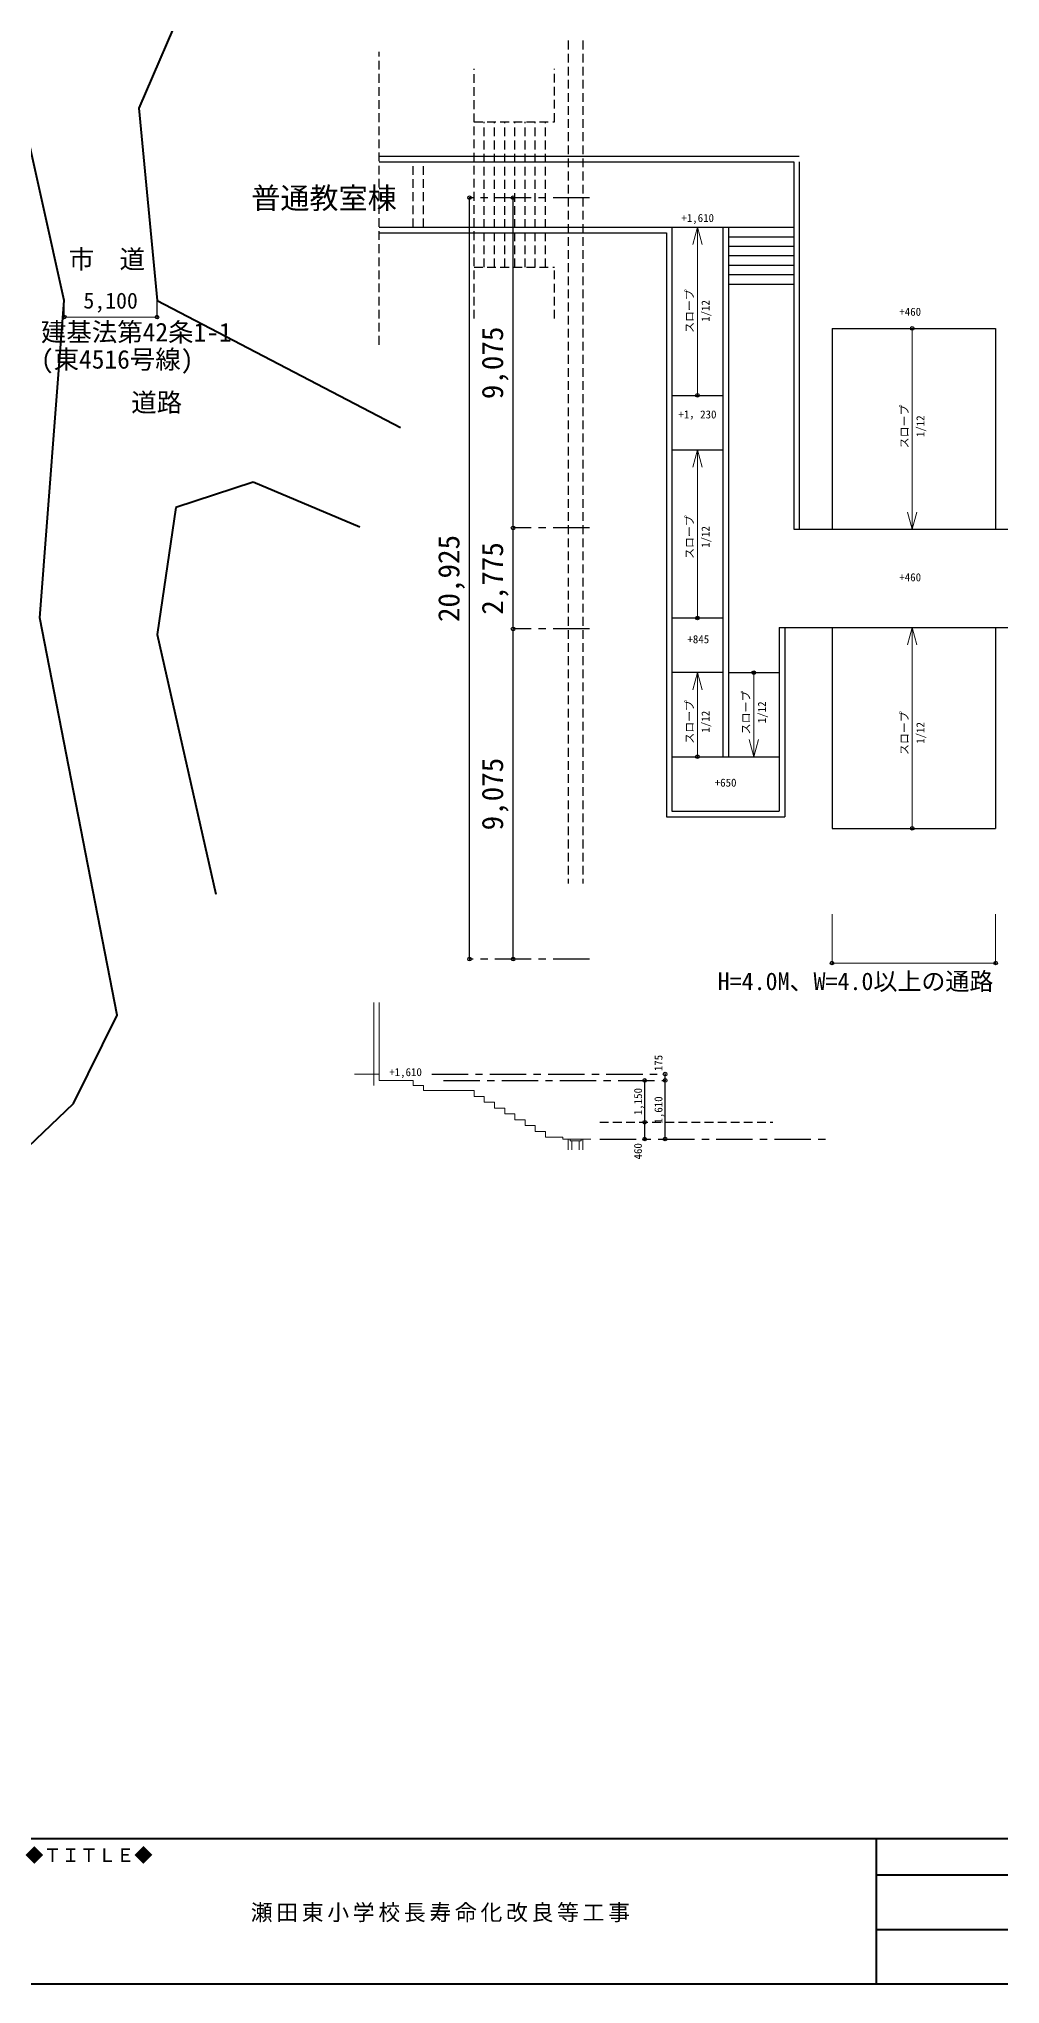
# Model space of a CAD drawing. Units: millimetres at full size, sheet at 1:400, with parts at 1:200. Extents: x -262470 to 153481, y -115676 to 116856.
# Drawn here: x 3431 to 56291, y -111144 to -4225 of the extents above; entities that cross this region are included whole.
import ezdxf
from ezdxf.enums import TextEntityAlignment as Align

# ---------------------------------------------------------------- set-up
doc = ezdxf.new("R2010")
doc.units = ezdxf.units.MM
doc.header["$LTSCALE"] = 400
doc.header["$PDMODE"] = 32
doc.header["$PDSIZE"] = 200
doc.linetypes.add('CHAIN1', pattern=[8, 5, -1, 1, -1])
doc.linetypes.add('DASHED1', pattern=[1.8, 1.2, -0.6])
for name, color, linetype, lineweight in [('1-1', 6, 'Continuous', 25), ('1-9', 7, 'Continuous', 25), ('1-A', 6, 'Continuous', 25), ('D-0', 7, 'Continuous', 9), ('D-2', 1, 'Continuous', 25), ('D-5', 1, 'Continuous', 25), ('D-C', 1, 'Continuous', 25), ('D-F', 3, 'Continuous', 25), ('F-0', 3, 'Continuous', 40)]:
    doc.layers.add(name, color=color, linetype=linetype, lineweight=lineweight)
doc.layers.add('D-A', color=3, linetype='Continuous')
doc.layers.add('D-D', color=3, linetype='Continuous')
doc.styles.add('ＭＳ ゴシック', font='')
doc.styles.get('ＭＳ ゴシック').set_extended_font_data('MS Gothic')

msp = doc.modelspace()

# ---------------------------------------------------------------- linework, layer by layer
at = {"layer": '1-1', "color": 5, "lineweight": 40}
for p, q in [((25508, 30520.5), (8927, -8039.5)), ((4830, -18595.5), (2402, -7697.5)), ((8927, -8039.5), (9929, -18605.5)), ((3488, -36045.5), (4830, -18595.5)), ((9929, -18605.5), (23310, -25584.5)), ((15212, -28592.5), (10970, -29980.5)), ((21073, -31060.5), (15212, -28592.5)), ((10970, -29980.5), (9929, -36959.5)), ((9929, -36959.5), (13168, -51227.5))]:
    msp.add_line(p, q, dxfattribs=at)
msp.add_lwpolyline([(-6362, -80531.5), (-1541, -70567.5), (2032, -65898.5), (5340, -62740.5), (7741, -57881.5), (3488, -36045.5)], dxfattribs=at)
at = {"layer": '1-A'}
for p, q in [((4828.2, -19508.4), (4830, -18595.5)), ((9928.2, -19518.4), (9930, -18605.5)), ((4828.2, -19508.4), (9928.2, -19518.4))]:
    msp.add_line(p, q, dxfattribs=at)
for p in [(4828.2, -19508.4), (9928.2, -19518.4)]:
    msp.add_point(p, dxfattribs=at)
at = {"layer": 'D-0'}
for p, q in [((21846.1, -57197.4), (21846.1, -61753.4)), ((22146.1, -57197.4), (22146.1, -61473.4)), ((20794.8, -61123.4), (22146.1, -61123.4)), ((22146.1, -61473.4), (24006.1, -61473.4)), ((27366.1, -62033.4), (27366.1, -62353.4)), ((27366.1, -62353.4), (27926.1, -62353.4)), ((27926.1, -62353.4), (27926.1, -62673.4)), ((27926.1, -62673.4), (28486.1, -62673.4)), ((28486.1, -62673.4), (28486.1, -62993.4)), ((28486.1, -62993.4), (29046.1, -62993.4)), ((29046.1, -62993.4), (29046.1, -63313.4)), ((29046.1, -63313.4), (29606.1, -63313.4)), ((29606.1, -63313.4), (29606.1, -63633.4)), ((29606.1, -63633.4), (30166.1, -63633.4)), ((30166.1, -63633.4), (30166.1, -63953.4)), ((30166.1, -63953.4), (30726.1, -63953.4)), ((30726.1, -63953.4), (30726.1, -64273.4)), ((30726.1, -64273.4), (31286.1, -64273.4)), ((31286.1, -64273.4), (31286.1, -64593.4)), ((31286.1, -64593.4), (32246.1, -64593.4)), ((32246.1, -64593.4), (32246.1, -64693.4)), ((32246.1, -64693.4), (33791.4, -64693.4)), ((32546.1, -64693.4), (32546.1, -65289.1)), ((32646.1, -64693.4), (32646.1, -64793.4)), ((32646.1, -64793.4), (33246.1, -64793.4)), ((32746.1, -64793.4), (32746.1, -65289.1)), ((33146.1, -64793.4), (33146.1, -65289.1)), ((33246.1, -64693.4), (33246.1, -64793.4)), ((33346.1, -64693.4), (33346.1, -65289.1))]:
    msp.add_line(p, q, dxfattribs=at)
msp.add_lwpolyline([(24006.1, -61473.4), (24006.1, -61753.4), (24586.1, -61753.4), (24586.1, -62033.4), (27366.1, -62033.4)], dxfattribs=at)
at = {"layer": 'D-2', "color": 3, "linetype": 'DASHED1'}
for p, q in [((22146.1, -21033.6), (22146.1, -4936.6)), ((32546.1, -4319.3), (32546.1, -50654.6)), ((33346.1, -4319.3), (33346.1, -50654.6)), ((27366.1, -19599.6), (27366.1, -5871.4)), ((31783.6, -8777.8), (31783.6, -5871.4)), ((27366.1, -8777.8), (31783.6, -8777.8)), ((27926.1, -16777.8), (27926.1, -8777.8)), ((28486.1, -16777.8), (28486.1, -8777.8)), ((29046.1, -16777.8), (29046.1, -8777.8)), ((29606.1, -16777.8), (29606.1, -8777.8)), ((30166.1, -16777.8), (30166.1, -8777.8)), ((30726.1, -16777.8), (30726.1, -8777.8)), ((31286.1, -16777.8), (31286.1, -8777.8)), ((24006.1, -14577.8), (24006.1, -10977.8)), ((24586.1, -14577.8), (24586.1, -10977.8)), ((27366.1, -16777.8), (31783.6, -16777.8)), ((31783.6, -19599.6), (31783.6, -16777.8))]:
    msp.add_line(p, q, dxfattribs=at)
at = {"layer": 'D-5', "color": 3, "linetype": 'CHAIN1'}
for p, q in [((33710.9, -12952.8), (27110.9, -12952.8)), ((33710.9, -31102.8), (29510.9, -31102.8)), ((33710.9, -36652.8), (29510.9, -36652.8)), ((33710.9, -54802.8), (27110.9, -54802.8))]:
    msp.add_line(p, q, dxfattribs=at)
at = {"layer": 'D-5', "color": 3}
for p, q in [((27110.9, -54802.8), (27110.9, -12952.8)), ((29510.9, -31102.8), (29510.9, -12952.8)), ((29510.9, -36652.8), (29510.9, -31102.8)), ((29510.9, -54802.8), (29510.9, -36652.8))]:
    msp.add_line(p, q, dxfattribs=at)
at = {"layer": 'D-5', "color": 7, "lineweight": 9}
for p, q in [((47046.1, -55019.8), (47046.1, -52339.5)), ((56046.1, -55019.8), (56046.1, -52339.5)), ((47046.1, -55019.8), (56046.1, -55019.8))]:
    msp.add_line(p, q, dxfattribs=at)
at = {"layer": 'D-5', "color": 3}
for p in [(27110.9, -12952.8), (29510.9, -12952.8), (29510.9, -31102.8), (29510.9, -36652.8), (27110.9, -54802.8), (29510.9, -54802.8), (47046.1, -55019.8), (56046.1, -55019.8)]:
    msp.add_point(p, dxfattribs=at)
at = {"layer": 'D-C', "color": 4, "lineweight": 9}
for p, q in [((39646.1, -14577.8), (39392.6, -15523.9)), ((39646.1, -14577.8), (39646.1, -23817.8)), ((39646.1, -14577.8), (39899.6, -15523.9)), ((51459.1, -20137.8), (51459.1, -31177.8)), ((39646.1, -26817.8), (39392.6, -27763.9)), ((39646.1, -26817.8), (39646.1, -36057.8)), ((39646.1, -26817.8), (39899.6, -27763.9)), ((51459.1, -31177.8), (51205.6, -30231.7)), ((51459.1, -31177.8), (51712.6, -30231.7)), ((51459.1, -36577.8), (51205.6, -37523.9)), ((51459.1, -36577.8), (51459.1, -47617.8)), ((51459.1, -36577.8), (51712.6, -37523.9)), ((39646.1, -39057.8), (39392.6, -40003.9)), ((39646.1, -39057.8), (39646.1, -43677.8)), ((39646.1, -39057.8), (39899.6, -40003.9)), ((42746.1, -39057.8), (42746.1, -43677.8)), ((42746.1, -43677.8), (42492.6, -42731.7)), ((42746.1, -43677.8), (42999.6, -42731.7))]:
    msp.add_line(p, q, dxfattribs=at)
at = {"layer": 'D-C', "color": 4}
for p in [(51459.1, -20137.8), (39646.1, -23817.8), (39646.1, -36057.8), (42746.1, -39057.8), (39646.1, -43677.8), (51459.1, -47617.8)]:
    msp.add_point(p, dxfattribs=at)
at = {"layer": 'D-F'}
for p, q in [((22146.1, -10677.8), (45246.1, -10677.8)), ((22146.1, -10977.8), (44946.1, -10977.8)), ((44946.1, -10977.8), (44946.1, -31177.8)), ((45246.1, -10977.8), (45246.1, -31177.8)), ((22146.1, -14577.8), (44946.1, -14577.8)), ((22146.1, -14877.8), (37946.1, -14877.8)), ((37946.1, -14877.8), (37946.1, -46977.8)), ((41046.1, -14577.8), (41046.1, -23617.8)), ((41346.1, -14577.8), (41346.1, -23617.8)), ((41346.1, -15097.8), (44946.1, -15097.8)), ((41346.1, -15617.8), (44946.1, -15617.8)), ((41346.1, -16137.8), (44946.1, -16137.8)), ((41346.1, -16657.8), (44946.1, -16657.8)), ((41346.1, -17177.8), (44946.1, -17177.8)), ((41346.1, -17697.8), (44946.1, -17697.8)), ((47046.1, -20137.8), (47046.1, -31177.8)), ((47046.1, -20137.8), (56046.1, -20137.8)), ((56046.1, -20137.8), (56046.1, -31177.8)), ((38246.1, -23817.8), (41046.1, -23817.8)), ((41046.1, -23617.8), (41046.1, -43677.8)), ((41346.1, -23617.8), (41346.1, -43677.8)), ((38246.1, -26817.8), (41046.1, -26817.8)), ((44946.1, -31177.8), (57846.1, -31177.8)), ((41046.1, -36057.8), (38246.1, -36057.8)), ((44146.1, -36577.8), (44146.1, -46677.8)), ((44146.1, -36577.8), (57846.1, -36577.8)), ((44446.1, -36577.8), (44446.1, -46977.8)), ((56046.1, -36577.8), (56046.1, -47617.8)), ((41046.1, -39057.8), (38246.1, -39057.8)), ((41346.1, -39057.8), (44146.1, -39057.8)), ((38246.1, -43677.8), (44146.1, -43677.8)), ((37946.1, -46977.8), (44446.1, -46977.8))]:
    msp.add_line(p, q, dxfattribs=at)
at = {"layer": 'D-F', "linetype": 'CHAIN1'}
for p, q in [((25035.5, -61123.4), (37869.1, -61123.4)), ((25684.5, -61473.4), (37869.1, -61473.4)), ((34282.1, -64693.4), (46868.1, -64693.4))]:
    msp.add_line(p, q, dxfattribs=at)
at = {"layer": 'D-F', "linetype": 'DASHED1'}
msp.add_line((34282.1, -63773.4), (43800.8, -63773.4), dxfattribs=at)
at = {"layer": 'D-F'}
for points in [[(38246.1, -14577.8), (38246.1, -46677.8), (44146.1, -46677.8)], [(47046.1, -36577.8), (47046.1, -47617.8), (56046.1, -47617.8)], [(36746.1, -64693.4), (36746.1, -63773.4), (36746.1, -61473.4)], [(37869.1, -64693.4), (37869.1, -61473.4), (37869.1, -61123.4)]]:
    msp.add_lwpolyline(points, dxfattribs=at)
for p in [(36746.1, -61473.4), (37869.1, -61123.4), (37869.1, -61473.4), (36746.1, -63773.4), (36746.1, -64693.4), (37869.1, -64693.4)]:
    msp.add_point(p, dxfattribs=at)
at = {"layer": 'F-0', "color": 5}
for p, q in [((-162519.3, -103144.5), (153480.7, -103144.5)), ((49480.7, -103144.5), (49480.7, -111144.5)), ((49480.7, -105144.5), (131480.7, -105144.5)), ((49480.7, -108144.5), (107480.7, -108144.5)), ((153480.7, -111144.5), (-162519.3, -111144.5))]:
    msp.add_line(p, q, dxfattribs=at)

# ---------------------------------------------------------------- texts
at = {"layer": '1-9', "style": 'ＭＳ ゴシック'}
for s, p in [('市\u3000道', (5067.9, -17148.2)), ('建基法第42条1-1', (3542.2, -21149.1)), ('(東4516号線)', (3542.2, -22649.1))]:
    msp.add_text(s, height=1026, rotation=359.888, dxfattribs=at).set_placement(p, align=Align.BOTTOM_LEFT)
msp.add_text('道路', height=1026, dxfattribs=at).set_placement((8509.3, -25028.9), align=Align.BOTTOM_LEFT)
at = {"layer": '1-A', "color": 4, "style": 'ＭＳ ゴシック'}
msp.add_text('5,100', height=879.8, rotation=359.888, dxfattribs=at).set_placement((5878.6, -19310.5), align=Align.BOTTOM_LEFT)
at = {"layer": 'D-5', "color": 3, "style": 'ＭＳ ゴシック'}
for s, p in [('9,075', (29310.9, -24027.8)), ('20,925', (26910.9, -36277.8)), ('2,775', (29310.9, -35877.8)), ('9,075', (29310.9, -47727.8))]:
    msp.add_text(s, height=1173, rotation=90, dxfattribs=at).set_placement(p, align=Align.BOTTOM_LEFT)
at = {"layer": 'D-5', "color": 7, "style": 'ＭＳ ゴシック'}
msp.add_text('H=4.0M、W=4.0以上の通路', height=967.7, dxfattribs=at).set_placement((40761.2, -56797.7), align=Align.BOTTOM_LEFT)
at = {"layer": 'D-A', "style": 'ＭＳ ゴシック'}
msp.add_text('普通教室棟', height=1173, dxfattribs=at).set_placement((15111.8, -13913.6), align=Align.BOTTOM_LEFT)
at = {"layer": 'D-C', "color": 3, "style": 'ＭＳ ゴシック'}
for s, p in [('スロープ', (39568.1, -20385)), ('1/12', (40443.8, -19776)), ('スロープ', (51381.1, -26725.5)), ('1/12', (52256.8, -26116.5)), ('スロープ', (39568.1, -32808.2)), ('1/12', (40443.8, -32199.2)), ('スロープ', (39568.1, -42963.3)), ('スロープ', (42668.1, -42447.8)), ('1/12', (40443.8, -42354.3)), ('1/12', (43543.8, -41838.8)), ('スロープ', (51381.1, -43581.8)), ('1/12', (52256.8, -42972.8))]:
    msp.add_text(s, height=439.9, rotation=90, dxfattribs=at).set_placement(p, align=Align.BOTTOM_LEFT)
at = {"layer": 'D-D', "style": 'ＭＳ ゴシック'}
for s, p in [('+1,610', (38762.4, -14418.7)), ('+460', (50748.1, -19575)), ('+1，230', (38596.7, -25218.7)), ('+460', (50748.1, -34168.7)), ('+845', (39095.7, -37574.7)), ('+650', (40596.9, -45455.9)), ('+1,610', (22697.3, -61368.1))]:
    msp.add_text(s, height=439.9, dxfattribs=at).set_placement(p, align=Align.BOTTOM_LEFT)
at = {"layer": 'D-F', "style": 'ＭＳ ゴシック'}
for s, p in [('175', (37853.6, -60965.1)), ('1,150', (36730.6, -63384.7)), ('1,610', (37853.6, -63844.7)), ('460', (36730.6, -65818.9))]:
    msp.add_text(s, height=439.9, rotation=90, dxfattribs=at).set_placement(p, align=Align.BOTTOM_LEFT)
at = {"layer": 'F-0', "style": 'ＭＳ ゴシック'}
msp.add_text('◆ＴＩＴＬＥ◆', height=733.1, dxfattribs=at).set_placement((2680.6, -104644.5), align=Align.BOTTOM_LEFT)
at = {"layer": 'F-0', "insert": (15080.6, -107744.5), "char_height": 879.8, "attachment_point": 7, "style": 'ＭＳ ゴシック'}
msp.add_mtext('\\T1.17;瀬田東小学校長寿命化改良等工事', dxfattribs=at)

doc.saveas('drawing.dxf')
